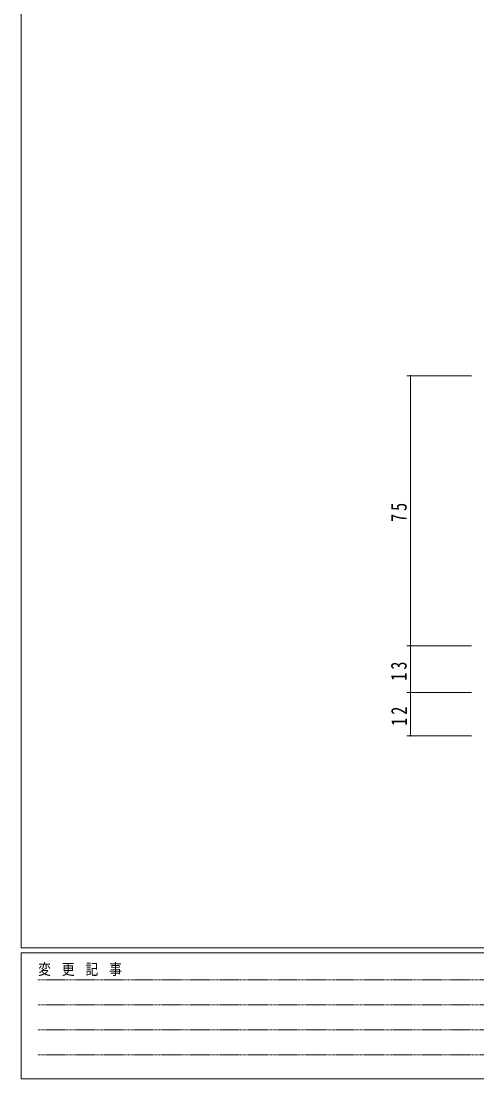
# Model space of a CAD drawing. Units: millimetres on the paper. Extents: x -397 to 397, y -282 to 282.
# Drawn here: x -393.9 to -267.2, y -282.1 to 11.7 of the extents above; entities that cross this region are included whole.
import ezdxf

# ---------------------------------------------------------------- set-up
doc = ezdxf.new("R2010")
doc.units = ezdxf.units.MM
doc.linetypes.add('USER1', pattern=[0.375, 0.25, -0.125])
doc.layers.add('0-1_YKK_ZWAK', color=7, linetype='Continuous', lineweight=18)
doc.layers.add('0-7_YKK_D', color=6, linetype='Continuous', lineweight=18)
doc.styles.add('ＭＳ ゴシック', font='')
doc.styles.get('ＭＳ ゴシック').set_extended_font_data('MS Gothic')

msp = doc.modelspace()

# ---------------------------------------------------------------- linework, layer by layer
at = {"layer": '0-1_YKK_ZWAK'}
for p, q in [((-393.908, -245.7), (-393.908, 279.3)), ((376.092, -245.7), (-393.908, -245.7)), ((-393.908, -282.1), (-393.908, -247.1)), ((338.292, -247.1), (-393.908, -247.1)), ((-393.908, -282.1), (338.292, -282.1))]:
    msp.add_line(p, q, dxfattribs=at)
at = {"layer": '0-1_YKK_ZWAK', "linetype": 'USER1'}
for p, q in [((-389.31, -254.612), (-141.117, -254.612)), ((-389.31, -261.541), (-141.117, -261.541)), ((-389.31, -268.47), (-141.117, -268.47)), ((-389.31, -275.398), (-141.117, -275.398))]:
    msp.add_line(p, q, dxfattribs=at)
at = {"layer": '0-7_YKK_D'}
for p, q in [((-268.661, -86.774), (-286.661, -86.774)), ((-285.661, -86.774), (-285.661, -161.774)), ((-268.661, -161.774), (-286.661, -161.774)), ((-268.661, -161.774), (-286.661, -161.774)), ((-285.661, -174.774), (-285.661, -161.774)), ((-268.661, -174.774), (-286.661, -174.774)), ((-268.661, -174.774), (-286.661, -174.774)), ((-285.661, -174.774), (-285.661, -186.774)), ((-268.661, -186.774), (-286.661, -186.774))]:
    msp.add_line(p, q, dxfattribs=at)
for centre, start, end in [((-285.661, -86.774), 90, 270), ((-285.661, -86.774), 270, 90), ((-285.661, -161.774), 90, 270), ((-285.661, -161.774), 90, 270), ((-285.661, -161.774), 270, 90), ((-285.661, -161.774), 270, 90), ((-285.661, -174.774), 90, 270), ((-285.661, -174.774), 90, 270), ((-285.661, -174.774), 270, 90), ((-285.661, -174.774), 270, 90), ((-285.661, -186.774), 90, 270), ((-285.661, -186.774), 270, 90)]:
    msp.add_arc(centre, 0.106, start, end, dxfattribs=at)

# ---------------------------------------------------------------- texts
at = {"layer": '0-1_YKK_ZWAK', "insert": (-389.194, -253.547), "char_height": 3.079, "attachment_point": 7, "style": 'ＭＳ ゴシック'}
msp.add_mtext('\\T1.23;\\W0.85;変\\~更\\~記\\~事', dxfattribs=at)
at = {"layer": '0-7_YKK_D', "color": 7, "char_height": 4.399, "attachment_point": 7, "rotation": 90, "style": 'ＭＳ ゴシック'}
for s, insert in [('\\T1.37;\\W0.75;75', (-286.661, -127.405)), ('\\T1.37;\\W0.75;13', (-286.661, -171.514)), ('\\T1.37;\\W0.75;12', (-286.661, -184.027))]:
    msp.add_mtext(s, dxfattribs=dict(at, insert=insert))

doc.saveas('drawing.dxf')
